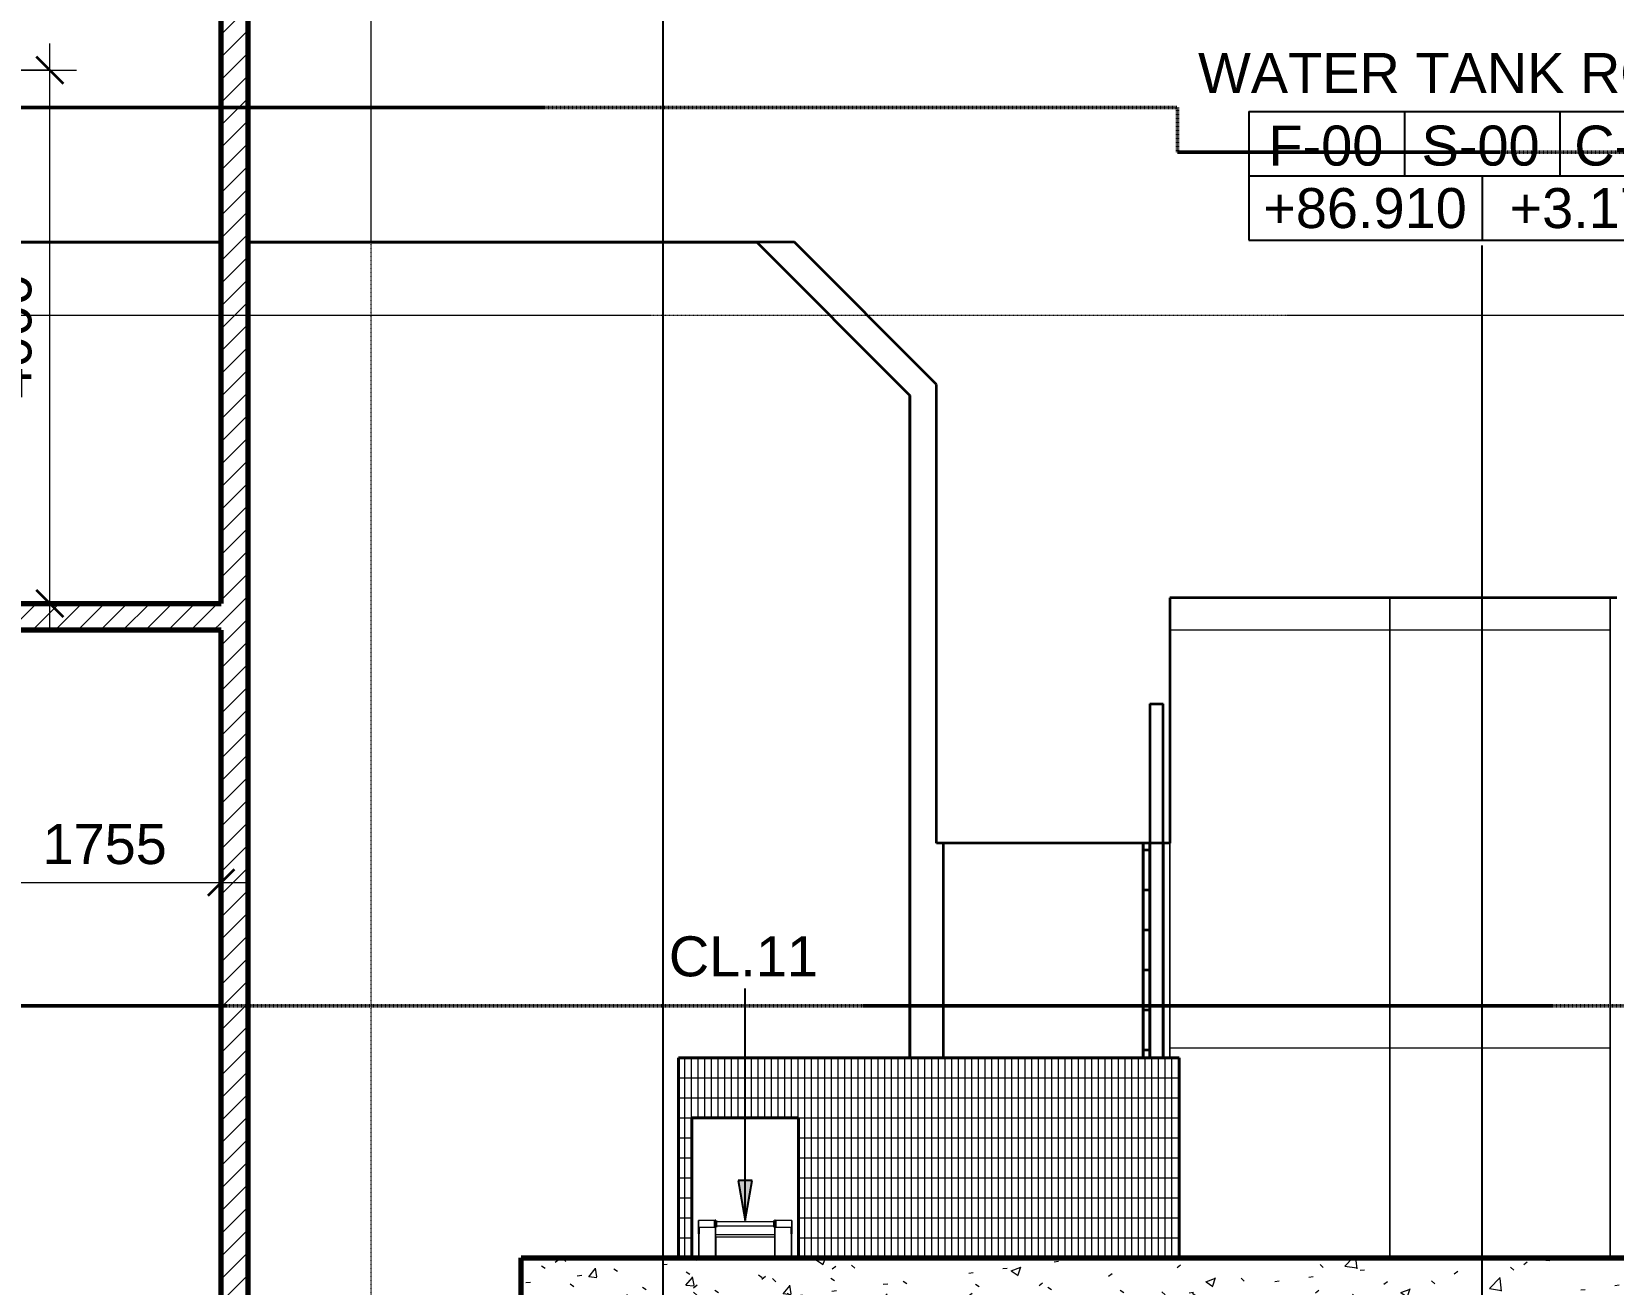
# Model space of a CAD drawing. Header units: millimetres. Extents: x -726048 to -647426, y -20687 to 18995.
# Drawn here: x -667427 to -655567, y -3686 to 5709 of the extents above; entities that cross this region are included whole.
import ezdxf

# ---------------------------------------------------------------- set-up
doc = ezdxf.new("R2010")
doc.units = ezdxf.units.MM
doc.linetypes.add('DPA_Grid _ Level 100', pattern=[10, 5.5, -1.6, 1.3, -1.6])
for name, color, linetype, lineweight in [('A-ANNO-DIMS', 1, 'Continuous', 9), ('A-ANNO-DIMS-100', 1, 'Continuous', 9), ('A-FLOR-E', 2, 'Continuous', 35), ('A-FLOR-PATT', 1, 'Continuous', 35), ('A-GENM', 1, 'Continuous', 9), ('A-GENM-IDEN', 3, 'Continuous', 25), ('A-ROOM-IDEN', 3, 'Continuous', 25), ('A-ROOM-LINE', 3, 'Continuous', 25), ('A-WALL', 5, 'Continuous', 35), ('A-WALL-PATT', 1, 'Continuous', 35), ('G-ANNO-SECL', 3, 'Continuous', 9), ('I-WALL-E', 2, 'Continuous', 35), ('S-GRID', 251, 'Continuous', 9), ('S-STRS-MBND', 2, 'Continuous', 35), ('WALL-E', 2, 'Continuous', 35)]:
    doc.layers.add(name, color=color, linetype=linetype, lineweight=lineweight)
doc.styles.add('Arial_2', font='arial.ttf', dxfattribs={"height": 300})
doc.dimstyles.new('DPA-DIM-3_0_T-T', dxfattribs={"dimscale": 304.8, "dimtxt": 306.07782, "dimasz": 0.656168, "dimexe": 0.656168, "dimexo": 0.0625, "dimgap": 0.164042, "dimtad": 1, "dimdec": 0, "dimzin": 0, "dimdsep": 46, "dimtxsty": 'Arial_2', "dimblk1": 'OBLIQUE', "dimblk2": 'OBLIQUE', "dimsah": 1, "dimcen": 0.09, "dimdle": 0.656168, "dimadec": 8, "dimazin": 0, "dimtfac": 1, "dimtdec": 4, "dimtix": 1, "dimtmove": 0, "dimatfit": 3, "dimfxl": 1.312336, "dimfxlon": 1, "dimtvp": 1, "dimtolj": 1, "dimtzin": 0, "dimarcsym": 2})
pattern_1 = [(45, (0, 0), (-84.852814, 84.852814), [])]

# ---------------------------------------------------------------- blocks, each defined once
blk = doc.blocks.new('PPL_Escalator - STANDARD-13273328-4253-01 ENLARGED CONCOURSE LEVEL - REFLECTED CEILING PLAN - SHEET 4')
at = {"layer": 'A-GENM'}
for p, q in [((-1125, -2148), (-1125, -3334)), ((-1125, -3326), (-1125, -2148)), ((-1125, -2148), (-1125, -3615)), ((-1125, -3276), (-1125, -2148)), ((-1125, -3615), (-1125, -2148)), ((-1125, -2148), (-1125, -3721)), ((525, -3334), (525, -2148)), ((525, -2148), (525, -3326)), ((525, -2148), (525, -3276)), ((525, -3615), (525, -2148)), ((525, -3721), (525, -2148)), ((525, -2148), (525, -3615)), ((-1125, -3968), (-1125, -3276)), ((525, -3276), (525, -3968)), ((-1125, -3968), (-1125, -3326)), ((-1125, -3334), (-1125, -3968)), ((525, -3326), (525, -3968)), ((525, -3968), (525, -3334)), ((-1125, -3615), (-1125, -4763)), ((-1125, -7096), (-1125, -3615)), ((525, -4763), (525, -3615)), ((525, -3615), (525, -7096)), ((-1125, -3721), (-1125, -6856)), ((525, -3721), (-1125, -3721)), ((525, -6856), (525, -3721)), ((-1125, -3968), (-1125, -4763)), ((-1125, -4763), (-1125, -3968)), ((-1125, -4763), (-1125, -3968)), ((525, -4763), (525, -3968)), ((525, -3968), (525, -4763)), ((525, -3968), (525, -4763)), ((-1125, -5817), (-1125, -4763)), ((-1125, -5817), (-1125, -4763)), ((-1125, -4763), (-1125, -5817)), ((-1125, -5817), (-1125, -4763)), ((-1125, -4763), (-1125, -4813)), ((-1125, -4763), (-1125, -4813)), ((525, -4763), (525, -5817)), ((525, -4763), (525, -5817)), ((525, -5817), (525, -4763)), ((525, -4763), (525, -5817)), ((525, -4813), (525, -4763)), ((525, -4813), (525, -4763)), ((-1125, -5817), (-1125, -5867)), ((-1125, -5817), (-1125, -5867)), ((525, -5867), (525, -5817)), ((525, -5867), (525, -5817)), ((-1125, -6856), (-1125, -7096)), ((525, -6856), (-1125, -6856)), ((525, -6856), (-1125, -6856)), ((525, -7096), (525, -6856)), ((-1125, -7096), (525, -7096)), ((525, -7096), (-1125, -7096))]:
    blk.add_line(p, q, dxfattribs=at)
blk = doc.blocks.new('PPL_Escalator - STANDARD-V1-4253-01 ENLARGED CONCOURSE LEVEL - REFLECTED CEILING PLAN - SHEET 4')
at = {"layer": 'A-GENM'}
for p, q in [((-1125, -2148), (-1125, -3334)), ((-1125, -3326), (-1125, -2148)), ((-1125, -2148), (-1125, -3615)), ((-1125, -3276), (-1125, -2148)), ((-1125, -3615), (-1125, -2148)), ((-1125, -2148), (-1125, -3721)), ((-1125, -3968), (-1125, -3276)), ((-1125, -3968), (-1125, -3326)), ((-1125, -3334), (-1125, -3968)), ((-1125, -3615), (-1125, -4763)), ((-1125, -7096), (-1125, -3615)), ((525, -3968), (525, -3648)), ((525, -3648), (525, -3968)), ((525, -3648), (525, -3968)), ((525, -4763), (525, -3648)), ((525, -3721), (525, -3648)), ((525, -3648), (525, -7096)), ((-1125, -3721), (-1125, -6856)), ((525, -3721), (-1125, -3721)), ((525, -6856), (525, -3721)), ((-1125, -3968), (-1125, -4763)), ((-1125, -4763), (-1125, -3968)), ((-1125, -4763), (-1125, -3968)), ((525, -4763), (525, -3968)), ((525, -3968), (525, -4763)), ((525, -3968), (525, -4763)), ((-1125, -5817), (-1125, -4763)), ((-1125, -5817), (-1125, -4763)), ((-1125, -4763), (-1125, -5817)), ((-1125, -5817), (-1125, -4763)), ((-1125, -4763), (-1125, -4813)), ((-1125, -4763), (-1125, -4813)), ((525, -4763), (525, -5817)), ((525, -4763), (525, -5817)), ((525, -5817), (525, -4763)), ((525, -4763), (525, -5817)), ((525, -4813), (525, -4763)), ((525, -4813), (525, -4763)), ((-1125, -5817), (-1125, -5867)), ((-1125, -5817), (-1125, -5867)), ((525, -5867), (525, -5817)), ((525, -5867), (525, -5817)), ((-1125, -6856), (-1125, -7096)), ((525, -6856), (-1125, -6856)), ((525, -6856), (-1125, -6856)), ((525, -7096), (525, -6856)), ((-1125, -7096), (525, -7096)), ((525, -7096), (-1125, -7096))]:
    blk.add_line(p, q, dxfattribs=at)
blk = doc.blocks.new('DPA_GM-Cat Ladder - H3000-14108675-4253-01 ENLARGED CONCOURSE LEVEL - REFLECTED CEILING PLAN - SHEET 4')
at = {"layer": 'A-GENM'}
for p, q in [((-225, 305), (-225, 405)), ((-225, 405), (-225, 355)), ((-100, 405), (-225, 405)), ((-100, 405), (-100, 355)), ((-100, 355), (-100, 405)), ((-95, 405), (-100, 405)), ((-95, 405), (-95, 355)), ((-95, 397), (345, 397)), ((-95, 397), (345, 397)), ((-95, 397), (345, 397)), ((-95, 363), (-95, 397)), ((-95, 397), (-95, 363)), ((-95, 363), (-95, 397)), ((-95, 397), (-95, 363)), ((-95, 363), (-95, 397)), ((-95, 397), (-95, 363)), ((345, 362), (-95, 362)), ((345, 362), (-95, 362)), ((345, 362), (-95, 362)), ((350, 405), (345, 405)), ((345, 355), (345, 405)), ((345, 363), (345, 397)), ((345, 397), (345, 363)), ((345, 363), (345, 397)), ((345, 397), (345, 363)), ((345, 363), (345, 397)), ((345, 397), (345, 363)), ((350, 355), (350, 405)), ((475, 405), (350, 405)), ((350, 405), (350, 355)), ((475, 355), (475, 405)), ((475, 405), (475, 305)), ((-225, 355), (-225, 305)), ((-225, 355), (-100, 355)), ((-225, 305), (-225, 125)), ((-220, 356), (-220, 305)), ((-220, 305), (-220, 355)), ((-220, 125), (-220, 305)), ((-100, 355), (-95, 355)), ((-95, 355), (-100, 355)), ((-100, 355), (-100, 130)), ((-95, 125), (-95, 355)), ((-95, 125), (-95, 300)), ((-95, 300), (345, 300)), ((-95, 280), (-95, 125)), ((345, 280), (-95, 280)), ((345, 355), (350, 355)), ((350, 355), (345, 355)), ((345, 355), (345, 125)), ((345, 300), (345, 125)), ((345, 280), (345, 125)), ((350, 355), (475, 355)), ((350, 130), (350, 355)), ((470, 305), (470, 356)), ((470, 355), (470, 305)), ((470, 305), (470, 125)), ((475, 305), (475, 355)), ((475, 125), (475, 305)), ((-198, 125), (-248, 125)), ((-148, 130), (-148, 125)), ((-100, 130), (-148, 130)), ((-95, 125), (-148, 125)), ((345, 125), (-95, 125)), ((345, 125), (-95, 125)), ((397, 125), (345, 125)), ((397, 130), (350, 130)), ((397, 125), (397, 130)), ((497, 125), (447, 125))]:
    blk.add_line(p, q, dxfattribs=at)
at = {"layer": 'A-GENM', "lineweight": 35}
for p, q in [((-100, 405), (-95, 405)), ((-100, 355), (-100, 405)), ((-95, 405), (-95, 355)), ((345, 405), (350, 405)), ((345, 355), (345, 405)), ((350, 405), (350, 355)), ((-95, 355), (-100, 355)), ((350, 355), (345, 355))]:
    blk.add_line(p, q, dxfattribs=at)
blk = doc.blocks.new('DIMBLOCK29-4253-01 ENLARGED CONCOURSE LEVEL - REFLECTED CEILING PLAN - SHEET 4')
at = {"layer": 'A-ANNO-DIMS-100', "transparency": 16777216}
for p, q in [((-667290, 1219), (-667290, 5619)), ((-667690, 5419), (-667090, 5419)), ((-667290, 5419), (-667690, 5419)), ((-667690, 1419), (-667090, 1419)), ((-667290, 1419), (-667690, 1419))]:
    blk.add_line(p, q, dxfattribs=at)
at = {"layer": 'A-ANNO-DIMS-100', "lineweight": 35, "transparency": 16777216}
for p, q in [((-667290, 5419), (-667390, 5519)), ((-667290, 5419), (-667190, 5319)), ((-667290, 1419), (-667390, 1519)), ((-667290, 1419), (-667190, 1319))]:
    blk.add_line(p, q, dxfattribs=at)
at = {"layer": 'A-ANNO-DIMS-100', "color": 0, "transparency": 16777216, "insert": (-667729, 2958), "char_height": 300, "width": 1107.53, "attachment_point": 1, "rotation": 90, "line_spacing_factor": 0.941778, "style": 'Arial_2'}
blk.add_mtext('4000', dxfattribs=at)
blk = doc.blocks.new('_Oblique')
at = {"color": 0, "linetype": 'ByBlock', "lineweight": -2}
blk.add_line((-0.5, -0.5), (0.5, 0.5), dxfattribs=at)
blk = doc.blocks.new('DIMBLOCK35-4253-01 ENLARGED CONCOURSE LEVEL - REFLECTED CEILING PLAN - SHEET 4')
at = {"layer": 'A-ANNO-DIMS-100', "transparency": 16777216}
for p, q in [((-667762, -273), (-667762, -873)), ((-667762, -673), (-667762, -273)), ((-666007, -273), (-666007, -873)), ((-666007, -673), (-666007, -273)), ((-667962, -673), (-665807, -673))]:
    blk.add_line(p, q, dxfattribs=at)
at = {"layer": 'A-ANNO-DIMS-100', "lineweight": 35, "transparency": 16777216}
for p, q in [((-667762, -673), (-667662, -573)), ((-666007, -673), (-665907, -573)), ((-667762, -673), (-667862, -773)), ((-666007, -673), (-666107, -773))]:
    blk.add_line(p, q, dxfattribs=at)
at = {"layer": 'A-ANNO-DIMS-100', "color": 0, "transparency": 16777216, "insert": (-667346, -234), "char_height": 300, "width": 1107.53, "attachment_point": 1, "line_spacing_factor": 0.941778, "style": 'Arial_2'}
blk.add_mtext('1755', dxfattribs=at)
blk = doc.blocks.new('DPA_Room Tag Box - Standard-4486259-4253-01 ENLARGED CONCOURSE LEVEL - REFLECTED CEILING PLAN - SHEET 4')
at = {"layer": 'A-ROOM-LINE'}
for p, q in [((-17.5, -2.94), (-17.5, -12.6)), ((-17.5, -2.94), (17.5, -2.94)), ((-5.83, -2.94), (-5.83, -7.77)), ((5.83, -2.94), (5.83, -7.77)), ((17.5, -2.94), (17.5, -12.6)), ((-17.5, -7.77), (17.5, -7.77)), ((0, -7.77), (0, -12.6)), ((-17.5, -12.6), (17.5, -12.6))]:
    blk.add_line(p, q, dxfattribs=at)

msp = doc.modelspace()

# ---------------------------------------------------------------- hatches: boundary and pattern name
at = {"layer": 'A-FLOR-PATT', "lineweight": 9}
h = msp.add_hatch(dxfattribs=at)
h.set_pattern_fill('FP_9', color=256, style=0, pattern_type=2)
h.set_pattern_definition([(90, (-660328.884, -2735.98), (50, -3e-15), []), (0, (-660328.88, -2735.98), (0, -150), [])])
h.paths.add_polyline_path([(-658822.4, -5586), (-658822.4, -3786), (-660227.4, -3786), (-660227.4, -4686), (-659277.4, -4686), (-659277.4, -5486), (-660227.4, -5486), (-660227.4, -5586), (-659027.6, -5586)])
h.paths.add_polyline_path([(-660667.5, -5286), (-660527.4, -5286), (-660527.4, -3786), (-661677.4, -3786), (-661677.4, -4836), (-662477.4, -4836), (-662477.4, -3786), (-663457.4, -3786), (-663457.4, -5286), (-660940.9, -5286)])
h.paths.add_polyline_path([(-659300.9, -3486), (-658822.4, -3486), (-658822.4, -1986), (-662577.4, -1986), (-662577.4, -3486), (-662477.4, -3486), (-662477.4, -2436), (-661677.4, -2436), (-661677.4, -3486), (-659847.6, -3486)])
at = {"layer": 'A-GENM-IDEN'}
msp.add_hatch(color=256, dxfattribs=at).paths.add_polyline_path([(-662077.4, -3206), (-662024.5, -2906), (-662130.3, -2906)])
at = {"layer": 'A-WALL-PATT', "lineweight": 9}
h = msp.add_hatch(dxfattribs=at)
h.set_pattern_fill('FP_2', color=256, style=0, pattern_type=2)
h.set_pattern_definition(pattern_1)
h.paths.add_polyline_path([(-665807.4, -6966.4), (-665807.4, 9279), (-666007.4, 9279), (-666007.4, -6966.4)])
h = msp.add_hatch(dxfattribs=at)
h.set_pattern_fill('FP_2', color=256, style=0, pattern_type=2)
h.set_pattern_definition(pattern_1)
h.paths.add_polyline_path([(-666007.4, 1219), (-666007.4, 1419), (-668762.4, 1419), (-668762.4, 1219)])
h = msp.add_hatch(dxfattribs=at)
h.set_pattern_fill('FP_1', color=256, style=0, pattern_type=2)
h.set_pattern_definition([(50, (0, 0), (728.7365, -63.7558), [76.2, -838.2]), (355, (0, 0), (-140.9716, 764.2276), [60.96, -670.56]), (100.451, (60.7, -5.3), (587.77, 700.46675), [64.76, -712.36]), (46.184, (0, 203.2), (1084.3162, -168.171), [114.3, -1257.3]), (96.636, (90.4, 189.2), (949.6099, 989.7098), [97.14, -1068.54]), (351.184, (0, 203.2), (949.6206, 989.7012), [91.44, -1005.84]), (21, (101.6, 152.4), (606.45787, -409.06057), [76.2, -838.2]), (326, (101.6, 152.4), (247.2083, 736.7529), [60.96, -670.56]), (71.451, (152.14, 118.3), (853.66825, 327.6855), [64.76, -712.36]), (37.5, (0, 0), (12.35469, 338.22012), [33.528, -628.904, 33.528, -647.192, -673.1]), (37.5, (0, 0), (12.35469, 338.22012), [-1343.152, 33.528, -639.572]), (7.5, (0, 0), (267.27887, 400.72213), [33.528, -354.584, 33.528, -613.664, -256.54]), (7.5, (0, 0), (267.27887, 400.72213), [-1035.304, 33.528, -223.012]), (327.5, (-226.57, 0), (542.36333, -22.91534), [33.528, -220.472, 33.528, -758.952, -1051.56]), (327.5, (-226.57, 0), (542.36333, -22.91534), [-1046.48, 33.528, -1018.032]), (317.5, (-328.17, 0), (592.51696, 101.7071), [33.528, -296.672, 33.528, -492.76, -746.76]), (317.5, (-328.17, 0), (592.51696, 101.7071), [-856.488, 33.528, -713.232])])
h.paths.add_polyline_path([(-654922.4, -3786), (-654922.4, -3486), (-663757.4, -3486), (-663757.4, -3786), (-655474.4, -3786)])

# ---------------------------------------------------------------- linework, layer by layer
at = {"layer": 'A-FLOR-E'}
for p, q in [((-667762.4, 4129), (-666007.4, 4129)), ((-666007.4, 4129), (-667762.4, 4129)), ((-666007.4, 4129), (-667762.4, 4129)), ((-665807.4, 4129), (-661990.9, 4129)), ((-661990.9, 4129), (-665807.4, 4129)), ((-661708, 4129), (-665807.4, 4129)), ((-661990.9, 4129), (-660842.4, 2980.5)), ((-660842.4, 2980.5), (-661990.9, 4129)), ((-660642.4, 3063.4), (-661708, 4129)), ((-660842.4, 2980.5), (-660842.4, -1986)), ((-660842.4, -1986), (-660842.4, 2980.5)), ((-660642.4, -377.2), (-660642.4, 3063.4)), ((-655542.4, 1462.2), (-658892.4, 1462.2)), ((-658892.4, 1462.2), (-658892.4, -377.2)), ((-668762.4, 1219), (-666007.4, 1219)), ((-666007.4, 1219), (-668762.4, 1219)), ((-666007.4, 1219), (-666007.4, -8116.4)), ((-666007.4, -8116.4), (-666007.4, 1219)), ((-658892.4, -377.2), (-660642.4, -377.2)), ((-662577.4, -3486), (-662577.4, -1986)), ((-662577.4, -1986), (-658822.4, -1986)), ((-658822.4, -1986), (-662577.4, -1986)), ((-662577.4, -1986), (-662577.4, -3486)), ((-658822.4, -1986), (-658822.4, -3486)), ((-658822.4, -3486), (-658822.4, -1986)), ((-661677.4, -2436), (-662477.4, -2436)), ((-662477.4, -2436), (-662477.4, -3486)), ((-662477.4, -3486), (-662477.4, -2436)), ((-662477.4, -2436), (-661677.4, -2436)), ((-661677.4, -3486), (-661677.4, -2436)), ((-661677.4, -2436), (-661677.4, -3486)), ((-662477.4, -3486), (-662577.4, -3486)), ((-662577.4, -3486), (-662477.4, -3486)), ((-658822.4, -3486), (-661677.4, -3486)), ((-661677.4, -3486), (-658822.4, -3486))]:
    msp.add_line(p, q, dxfattribs=at)
at = {"layer": 'A-GENM-IDEN'}
for p, q in [((-662077.4, -3206), (-662077.4, -1468.3)), ((-662024.5, -2906), (-662130.3, -2906)), ((-662130.3, -2906), (-662077.4, -3206)), ((-662077.4, -3206), (-662024.5, -2906))]:
    msp.add_line(p, q, dxfattribs=at)
at = {"layer": 'A-ROOM-IDEN'}
for p, q in [((-662691.7, -9652.7), (-662691.7, 14145.7)), ((-656551.1, -5856.7), (-656551.2, 4105))]:
    msp.add_line(p, q, dxfattribs=at)
at = {"layer": 'A-WALL', "color": 7, "lineweight": 70}
for p, q in [((-666007.4, 1419), (-666007.4, 9279)), ((-665807.4, 9279), (-665807.4, -6966.4)), ((-667762.4, 1419), (-666007.4, 1419)), ((-666007.4, 1219), (-668762.4, 1219)), ((-666007.4, -6966.4), (-666007.4, 1219)), ((-663757.4, -3486), (-654922.4, -3486)), ((-663757.4, -3786), (-663757.4, -3486))]:
    msp.add_line(p, q, dxfattribs=at)
at = {"layer": 'G-ANNO-SECL', "linetype": 'DPA_Grid _ Level 100', "lineweight": 50}
for p, q in [((-668655.2, 5139.9), (-658834.5, 5139.9)), ((-658834.5, 5139.9), (-658834.5, 4804.7)), ((-658834.5, 4804.7), (-650360.5, 4804.7)), ((-724237.1, -1598.3), (-650372, -1598.3))]:
    msp.add_line(p, q, dxfattribs=at)
at = {"layer": 'I-WALL-E'}
for p, q in [((-659092.4, -1986), (-659092.4, -377.2)), ((-659092.4, -377.2), (-659092.4, -430.4)), ((-659092.4, -430.4), (-659092.4, -730.4)), ((-659042.4, -430.4), (-659092.4, -430.4)), ((-659042.4, -430.4), (-659092.4, -430.4)), ((-659042.4, -430.4), (-659042.4, -377.2)), ((-659042.4, -377.2), (-659042.4, -1986)), ((-659042.4, -730.4), (-659042.4, -430.4)), ((-659092.4, -730.4), (-659092.4, -1030.4)), ((-659042.4, -730.4), (-659092.4, -730.4)), ((-659042.4, -730.4), (-659092.4, -730.4)), ((-659042.4, -1030.4), (-659042.4, -730.4)), ((-659092.4, -1030.4), (-659092.4, -1330.4)), ((-659042.4, -1030.4), (-659092.4, -1030.4)), ((-659042.4, -1030.4), (-659092.4, -1030.4)), ((-659042.4, -1330.4), (-659042.4, -1030.4)), ((-659092.4, -1330.4), (-659092.4, -1630.4)), ((-659042.4, -1330.4), (-659092.4, -1330.4)), ((-659042.4, -1330.4), (-659092.4, -1330.4)), ((-659042.4, -1630.4), (-659042.4, -1330.4)), ((-659092.4, -1630.4), (-659092.4, -1930.4)), ((-659042.4, -1630.4), (-659092.4, -1630.4)), ((-659042.4, -1630.4), (-659092.4, -1630.4)), ((-659042.4, -1930.4), (-659042.4, -1630.4)), ((-659092.4, -1930.4), (-659092.4, -1986)), ((-659042.4, -1930.4), (-659092.4, -1930.4)), ((-659042.4, -1930.4), (-659092.4, -1930.4)), ((-659042.4, -1986), (-659042.4, -1930.4))]:
    msp.add_line(p, q, dxfattribs=at)
at = {"layer": 'S-GRID', "linetype": 'DPA_Grid _ Level 100'}
for p, q in [((-664882.4, -20129.6), (-664882.4, 18020.9)), ((-652322.4, 3579), (-724648.9, 3579))]:
    msp.add_line(p, q, dxfattribs=at)
at = {"layer": 'S-STRS-MBND'}
for p, q in [((-659092.4, -377.2), (-660592.4, -377.2)), ((-660592.4, -377.2), (-660592.4, -1986)), ((-659092.4, -377.2), (-659092.4, -1986))]:
    msp.add_line(p, q, dxfattribs=at)
at = {"layer": 'WALL-E'}
for p, q in [((-659042.4, 666.6), (-659042.4, -1986)), ((-659042.4, 666.6), (-658942.4, 666.6)), ((-658942.4, -1986), (-658942.4, 666.6)), ((-659042.4, -1986), (-659042.4, -377.2)), ((-658942.4, -377.2), (-658942.4, -1986)), ((-661577.4, -3486), (-663757.4, -3486)), ((-663757.4, -3486), (-662492.3, -3486)), ((-663757.4, -3686), (-663757.4, -3486)), ((-663757.4, -3486), (-663757.4, -3686)), ((-662492.3, -3486), (-662427.4, -3486)), ((-662422.4, -3486), (-661732.4, -3486)), ((-661727.4, -3486), (-661542.4, -3486)), ((-661542.4, -3486), (-661577.4, -3486)), ((-660677.4, -3486), (-661294.7, -3486)), ((-661294.7, -3486), (-660192.4, -3486)), ((-660227.4, -3486), (-660677.4, -3486)), ((-660192.4, -3486), (-660227.4, -3486)), ((-659327.4, -3486), (-659944.7, -3486)), ((-659944.7, -3486), (-659092.4, -3486)), ((-653822.4, -3486), (-659327.4, -3486)), ((-659092.4, -3486), (-653822.4, -3486)), ((-663757.4, -3686), (-663757.4, -8116.4)), ((-663757.4, -8116.4), (-663757.4, -3686))]:
    msp.add_line(p, q, dxfattribs=at)

# ---------------------------------------------------------------- block references
at = {"layer": 'A-GENM', "rotation": 180}
for name, p in [('PPL_Escalator - STANDARD-V1-4253-01 ENLARGED CONCOURSE LEVEL - REFLECTED CEILING PLAN - SHEET 4', (-658367.4, -5634)), ('PPL_Escalator - STANDARD-13273328-4253-01 ENLARGED CONCOURSE LEVEL - REFLECTED CEILING PLAN - SHEET 4', (-656717.4, -5634))]:
    msp.add_blockref(name, p, dxfattribs=at)
at = {"layer": 'A-GENM'}
msp.add_blockref('DPA_GM-Cat Ladder - H3000-14108675-4253-01 ENLARGED CONCOURSE LEVEL - REFLECTED CEILING PLAN - SHEET 4', (-662202.4, -3611), dxfattribs=at)
at = {"layer": 'A-ROOM-IDEN', "xscale": 99.99999999999993, "yscale": 99.99999999999993, "zscale": 99.99999999999993}
msp.add_blockref('DPA_Room Tag Box - Standard-4486259-4253-01 ENLARGED CONCOURSE LEVEL - REFLECTED CEILING PLAN - SHEET 4', (-656551.1, 5405), dxfattribs=at)

# ---------------------------------------------------------------- texts
at = {"layer": 'A-GENM-IDEN', "lineweight": 9, "insert": (-662649.4, -1075.9), "char_height": 300, "width": 1378.902, "attachment_point": 1, "style": 'Arial_2'}
msp.add_mtext('CL.11', dxfattribs=at)
at = {"layer": 'A-ROOM-IDEN', "lineweight": 9, "char_height": 300, "attachment_point": 1, "style": 'Arial_2'}
for s, insert, width in [('WATER TANK ROOM', (-658681.2, 5548.7), 5154.851), ('F-00', (-658153.8, 5004.4), 1058.227), ('S-00', (-657005.6, 5004.4), 1090.295), ('C-00', (-655860.6, 5004.4), 1114.346), ('+86.910', (-658192.9, 4535.7), 1883.966), ('+3.170', (-656346.1, 4535.7), 1595.358)]:
    msp.add_mtext(s, dxfattribs=dict(at, insert=insert, width=width))

# ---------------------------------------------------------------- dimensions: what is measured, and where the dimension line sits
at = {"layer": 'A-ANNO-DIMS'}
dim = msp.add_linear_dim(base=(-667289.6, 5419), p1=(-667689.6, 1419), p2=(-667689.6, 5419), angle=90, dimstyle='DPA-DIM-3_0_T-T', override={"dimpost": '<>', "dimfxl": 3999.997265}, dxfattribs=at)
dim.commit()
dim.dimension.update_dxf_attribs({"geometry": 'DIMBLOCK29-4253-01 ENLARGED CONCOURSE LEVEL - REFLECTED CEILING PLAN - SHEET 4', "text_midpoint": (-667492.8, 3419)})
dim = msp.add_linear_dim(base=(-666007.4, -673.1), p1=(-667762.4, -273.1), p2=(-666007.4, -273.1), dimstyle='DPA-DIM-3_0_T-T', override={"dimpost": '<>', "dimfxl": 1755.000007}, dxfattribs=at)
dim.commit()
dim.dimension.update_dxf_attribs({"geometry": 'DIMBLOCK35-4253-01 ENLARGED CONCOURSE LEVEL - REFLECTED CEILING PLAN - SHEET 4', "text_midpoint": (-666884.9, -469.9)})

doc.saveas('drawing.dxf')
